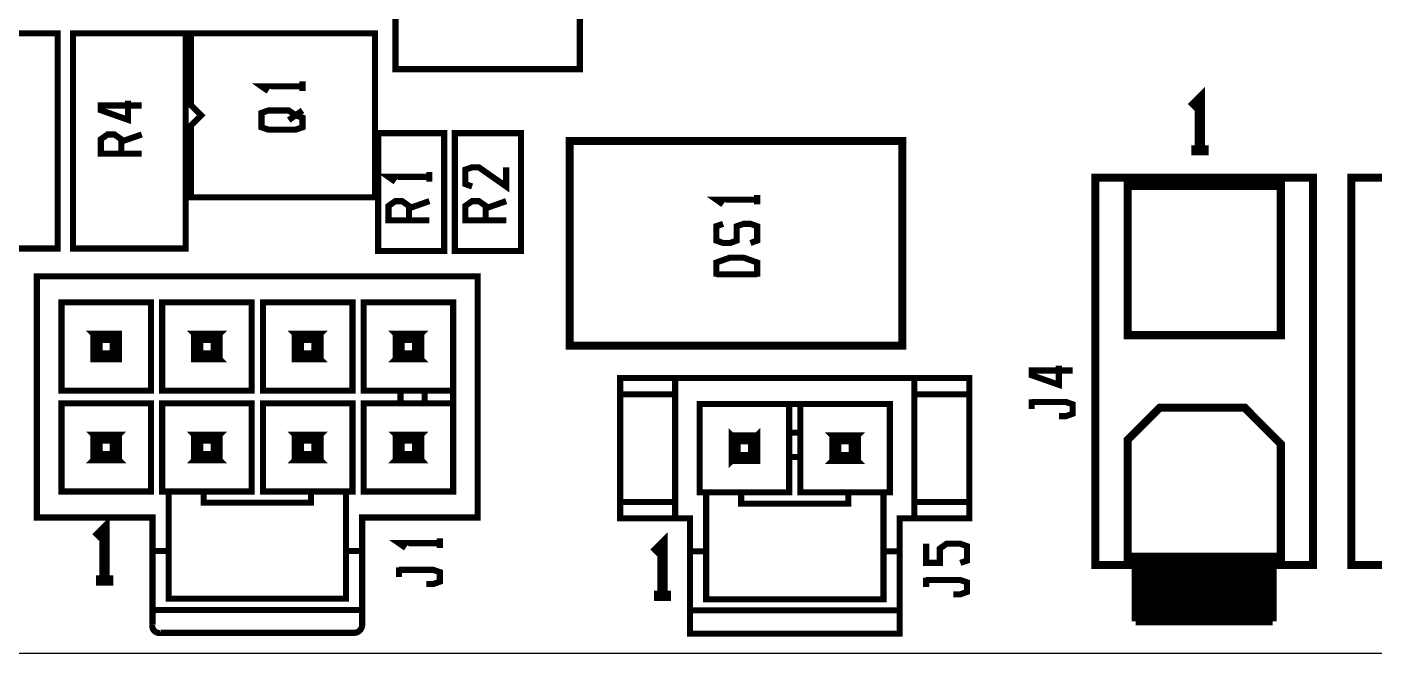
# Model space of a CAD drawing. Extents: x -20.8 to 79.2, y 1.7 to 41.7.
# Drawn here: x 26.84 to 60.27, y 1.74 to 17.26 of the extents above; entities that cross this region are included whole.
import ezdxf

# ---------------------------------------------------------------- set-up
doc = ezdxf.new("R2010")
doc.units = 0
doc.header["$MEASUREMENT"] = 0
doc.layers.add('22-313-0_AST', color=7, linetype='CONTINUOUS')

msp = doc.modelspace()

# ---------------------------------------------------------------- linework, layer by layer
at = {"layer": '22-313-0_AST'}
msp.add_line((-20.782, 1.735), (79.167, 1.735), dxfattribs=at)
for points, const_width in [([(40.559, 16.213), (35.987, 16.213), (35.987, 17.991), (36.241, 18.245), (35.987, 18.499), (35.987, 20.277), (40.559, 20.277), (40.559, 16.213)], 0.152), ([(24.811, 17.102), (24.811, 11.768), (27.605, 11.768), (27.605, 17.102), (24.811, 17.102)], 0.152), ([(30.78, 11.768), (30.78, 17.102), (27.986, 17.102), (27.986, 11.768), (30.78, 11.768)], 0.152), ([(35.479, 13.038), (30.907, 13.038), (30.907, 14.816), (31.161, 15.07), (30.907, 15.324), (30.907, 17.102), (35.479, 17.102), (35.479, 13.038)], 0.152), ([(33.678, 15.789), (32.662, 15.789), (32.83, 15.672)], 0.152), ([(33.678, 15.909), (33.678, 15.672)], 0.152), ([(55.946, 14.202), (55.946, 15.472), (55.735, 15.261)], 0.254), ([(29.35, 15.434), (29.35, 14.959), (28.674, 15.197), (28.674, 15.314), (29.69, 15.314)], 0.152), ([(33.508, 14.715), (33.678, 14.773), (33.678, 15.012), (33.508, 15.07), (33.338, 15.19), (32.83, 15.19), (32.662, 15.129), (32.662, 14.773), (32.83, 14.715), (33.508, 14.715)], 0.152), ([(33.338, 14.951), (33.678, 15.19)], 0.152), ([(29.182, 14.12), (29.182, 14.476), (29.012, 14.595), (28.842, 14.595), (28.674, 14.476), (28.674, 14.12), (29.69, 14.12)], 0.152), ([(29.182, 14.418), (29.69, 14.595)], 0.152), ([(37.193, 11.705), (37.193, 14.626), (35.555, 14.626), (35.555, 11.705), (37.193, 11.705)], 0.152), ([(39.098, 11.705), (39.098, 14.626), (37.46, 14.626), (37.46, 11.705), (39.098, 11.705)], 0.152), ([(40.305, 14.435), (48.56, 14.435), (48.56, 9.355), (40.305, 9.355), (40.305, 14.435)], 0.201), ([(56.16, 14.202), (55.735, 14.202)], 0.254), ([(36.828, 13.661), (36.828, 13.424)], 0.152), ([(38.733, 13.78), (38.733, 13.305), (38.055, 13.78), (37.887, 13.78), (37.717, 13.722), (37.717, 13.366), (37.887, 13.305)], 0.152), ([(36.828, 13.544), (35.812, 13.544), (35.982, 13.424)], 0.152), ([(53.353, 3.92), (58.753, 3.92), (58.753, 13.521), (53.353, 13.521), (53.353, 3.92)], 0.201), ([(54.153, 9.619), (57.953, 9.619), (57.953, 13.32), (54.153, 13.32), (54.153, 9.619)], 0.201), ([(59.703, 3.92), (65.103, 3.92), (65.103, 13.521), (59.703, 13.521), (59.703, 3.92)], 0.201), ([(44.961, 12.98), (43.945, 12.98), (44.115, 12.861)], 0.152), ([(44.961, 13.097), (44.961, 12.861)], 0.152), ([(36.32, 12.467), (36.32, 12.822), (36.15, 12.942), (35.982, 12.942), (35.812, 12.822), (35.812, 12.467), (36.828, 12.467)], 0.152), ([(36.32, 12.764), (36.828, 12.942)], 0.152), ([(38.225, 12.467), (38.225, 12.822), (38.055, 12.942), (37.887, 12.942), (37.717, 12.822), (37.717, 12.467), (38.733, 12.467)], 0.152), ([(38.225, 12.764), (38.733, 12.942)], 0.152), ([(44.115, 12.378), (43.945, 12.32), (43.945, 11.964), (44.115, 11.903), (44.285, 11.903), (44.453, 11.964), (44.453, 12.32), (44.623, 12.378), (44.793, 12.378), (44.961, 12.32), (44.961, 11.964), (44.793, 11.903)], 0.152), ([(44.961, 11.065), (44.961, 11.42), (44.623, 11.54), (44.285, 11.54), (43.945, 11.42), (43.945, 11.065)], 0.152), ([(30.358, 4.265), (29.957, 4.265), (29.957, 5.096), (27.087, 5.096), (27.087, 11.075), (38.027, 11.075), (38.027, 5.096), (35.159, 5.096), (35.159, 4.265), (34.758, 4.265), (34.758, 3.084), (30.358, 3.084), (30.358, 4.265), (30.358, 5.741), (31.227, 5.741), (32.418, 5.741), (32.418, 7.93), (30.198, 7.93), (30.198, 5.741), (30.358, 5.741)], 0.152), ([(44.961, 11.126), (43.945, 11.126)], 0.152), ([(29.919, 10.43), (27.699, 10.43), (27.699, 8.24), (29.919, 8.24), (29.919, 10.43)], 0.152), ([(32.418, 10.43), (30.198, 10.43), (30.198, 8.24), (32.418, 8.24), (32.418, 10.43)], 0.152), ([(34.918, 10.43), (32.698, 10.43), (32.698, 8.24), (34.918, 8.24), (34.918, 10.43)], 0.152), ([(37.417, 10.43), (35.197, 10.43), (35.197, 8.24), (36.109, 8.24), (36.109, 7.93), (35.197, 7.93), (35.197, 5.741), (37.417, 5.741), (37.417, 10.43)], 0.152), ([(28.491, 9.653), (28.491, 9.018), (29.126, 9.018), (29.126, 9.653), (28.491, 9.653), (28.641, 9.503), (28.641, 9.167), (28.974, 9.167), (28.974, 9.503), (28.641, 9.503)], 0.152), ([(29.126, 9.653), (28.974, 9.503)], 0.152), ([(30.991, 9.653), (30.991, 9.018), (31.626, 9.018), (31.476, 9.167), (31.476, 9.503), (31.626, 9.653), (30.991, 9.653), (31.141, 9.503), (31.141, 9.167), (31.476, 9.167)], 0.152), ([(31.626, 9.653), (31.626, 9.018)], 0.152), ([(33.49, 9.653), (33.49, 9.018), (34.125, 9.018), (33.975, 9.167), (33.975, 9.503), (34.125, 9.653), (33.49, 9.653), (33.64, 9.503), (33.64, 9.167), (33.975, 9.167)], 0.152), ([(34.125, 9.653), (34.125, 9.018)], 0.152), ([(36.139, 9.503), (35.989, 9.653), (36.624, 9.653), (36.475, 9.503), (36.139, 9.503), (36.139, 9.167), (35.989, 9.018), (36.624, 9.018), (36.475, 9.167), (36.139, 9.167)], 0.152), ([(35.989, 9.653), (35.989, 9.018)], 0.152), ([(36.624, 9.653), (36.624, 9.018)], 0.152), ([(31.141, 9.503), (31.476, 9.503)], 0.152), ([(33.64, 9.503), (33.975, 9.503)], 0.152), ([(36.475, 9.503), (36.475, 9.167)], 0.152), ([(28.491, 9.018), (28.641, 9.167)], 0.152), ([(29.126, 9.018), (28.974, 9.167)], 0.152), ([(30.991, 9.018), (31.141, 9.167)], 0.152), ([(33.49, 9.018), (33.64, 9.167)], 0.152), ([(52.446, 8.863), (52.446, 8.388), (51.771, 8.624), (51.771, 8.743), (52.787, 8.743)], 0.152), ([(42.924, 8.151), (41.562, 8.151), (41.562, 5.479), (41.562, 5.075), (42.924, 5.075), (42.924, 8.555), (41.562, 8.555), (41.562, 8.151)], 0.152), ([(42.924, 8.555), (48.862, 8.555)], 0.152), ([(48.862, 8.151), (50.224, 8.151), (50.224, 8.555), (48.862, 8.555), (48.862, 5.075), (48.494, 5.075), (48.494, 4.255), (48.093, 4.255), (48.093, 3.066), (43.693, 3.066), (43.693, 4.255), (43.292, 4.255), (43.292, 2.795), (48.494, 2.795), (48.494, 4.255)], 0.152), ([(36.109, 8.24), (36.708, 8.24), (36.708, 7.93), (36.109, 7.93)], 0.152), ([(37.417, 8.24), (36.708, 8.24)], 0.152), ([(50.224, 5.479), (50.224, 8.151)], 0.152), ([(51.771, 8.024), (51.771, 7.786)], 0.152), ([(52.446, 7.608), (52.616, 7.608), (52.787, 7.669), (52.787, 7.905), (52.616, 7.963), (51.771, 7.963)], 0.152), ([(29.919, 5.741), (29.919, 7.93), (27.699, 7.93), (27.699, 5.741), (29.919, 5.741)], 0.152), ([(34.758, 4.265), (34.758, 5.741), (34.918, 5.741), (34.918, 7.93), (32.698, 7.93), (32.698, 5.741), (33.889, 5.741), (33.889, 5.464), (31.227, 5.464), (31.227, 5.741)], 0.152), ([(36.708, 7.93), (37.417, 7.93)], 0.152), ([(43.693, 4.255), (43.693, 5.721), (43.533, 5.721), (43.533, 7.91), (48.253, 7.91), (48.253, 5.721), (48.093, 5.721), (47.224, 5.721), (46.033, 5.721), (46.033, 6.599), (46.033, 7.199), (45.753, 7.199), (45.753, 6.599), (46.033, 6.599)], 0.152), ([(45.753, 7.199), (45.753, 7.91)], 0.152), ([(46.033, 7.199), (46.033, 7.91)], 0.152), ([(54.153, 4.12), (57.953, 4.12), (57.953, 6.919), (57.054, 7.821), (54.953, 7.821), (54.153, 7.021), (54.153, 4.12)], 0.201), ([(28.974, 6.668), (29.126, 6.518), (28.491, 6.518), (28.641, 6.668), (28.974, 6.668), (28.974, 7.003), (29.126, 7.153), (28.491, 7.153), (28.641, 7.003), (28.974, 7.003)], 0.152), ([(28.491, 7.153), (28.491, 6.518)], 0.152), ([(28.641, 6.668), (28.641, 7.003)], 0.152), ([(29.126, 7.153), (29.126, 6.518)], 0.152), ([(31.476, 6.668), (31.626, 6.518), (30.991, 6.518), (31.141, 6.668), (31.476, 6.668), (31.476, 7.003), (31.626, 7.153), (30.991, 7.153), (31.141, 7.003), (31.476, 7.003)], 0.152), ([(30.991, 7.153), (30.991, 6.518)], 0.152), ([(31.141, 6.668), (31.141, 7.003)], 0.152), ([(31.626, 7.153), (31.626, 6.518)], 0.152), ([(33.975, 6.668), (34.125, 6.518), (33.49, 6.518), (33.64, 6.668), (33.975, 6.668), (33.975, 7.003), (34.125, 7.153), (33.49, 7.153), (33.64, 7.003), (33.975, 7.003)], 0.152), ([(33.49, 7.153), (33.49, 6.518)], 0.152), ([(33.64, 6.668), (33.64, 7.003)], 0.152), ([(34.125, 7.153), (34.125, 6.518)], 0.152), ([(36.475, 6.668), (36.624, 6.518), (35.989, 6.518), (36.139, 6.668), (36.475, 6.668), (36.475, 7.003), (36.624, 7.153), (35.989, 7.153), (36.139, 7.003), (36.475, 7.003)], 0.152), ([(35.989, 7.153), (35.989, 6.518)], 0.152), ([(36.139, 6.668), (36.139, 7.003)], 0.152), ([(36.624, 7.153), (36.624, 6.518)], 0.152), ([(44.326, 6.498), (44.961, 6.498), (44.961, 7.133), (44.811, 6.983), (44.476, 6.983), (44.326, 7.133), (44.326, 6.498), (44.476, 6.648), (44.476, 6.983)], 0.152), ([(44.961, 7.133), (44.326, 7.133)], 0.152), ([(44.811, 6.648), (44.811, 6.983)], 0.152), ([(47.31, 6.648), (47.46, 6.498), (46.825, 6.498), (46.975, 6.648), (47.31, 6.648), (47.31, 6.983), (47.46, 7.133), (46.825, 7.133), (46.975, 6.983), (47.31, 6.983)], 0.152), ([(46.825, 7.133), (46.825, 6.498)], 0.152), ([(46.975, 6.648), (46.975, 6.983)], 0.152), ([(47.46, 7.133), (47.46, 6.498)], 0.152), ([(44.961, 6.498), (44.811, 6.648), (44.476, 6.648)], 0.152), ([(43.693, 5.721), (44.562, 5.721), (45.753, 5.721), (45.753, 6.599)], 0.152), ([(33.889, 5.741), (34.758, 5.741)], 0.152), ([(47.224, 5.721), (47.224, 5.441), (44.562, 5.441), (44.562, 5.721)], 0.152), ([(48.093, 4.255), (48.093, 5.721)], 0.152), ([(42.924, 5.479), (41.562, 5.479)], 0.152), ([(48.862, 5.479), (50.224, 5.479), (50.224, 5.075), (48.862, 5.075)], 0.152), ([(28.768, 3.534), (28.768, 4.804), (28.557, 4.593)], 0.254), ([(43.292, 4.255), (43.292, 5.075), (42.924, 5.075)], 0.152), ([(42.611, 3.153), (42.611, 4.423), (42.4, 4.212)], 0.254), ([(37.087, 4.461), (36.071, 4.461), (36.241, 4.344)], 0.152), ([(37.087, 4.58), (37.087, 4.344)], 0.152), ([(50, 3.971), (50.168, 4.029), (50.168, 4.385), (50, 4.446), (49.66, 4.446), (49.492, 4.326), (49.492, 3.971), (49.152, 3.971), (49.152, 4.446)], 0.152), ([(29.957, 4.265), (29.957, 2.805)], 0.152), ([(35.159, 4.265), (35.159, 2.805)], 0.152), ([(54.354, 3.92), (54.354, 2.52)], 0.201), ([(57.752, 3.92), (54.354, 3.92)], 0.201), ([(54.521, 3.92), (54.521, 2.52)], 0.201), ([(54.702, 3.92), (54.702, 2.52)], 0.201), ([(54.879, 3.92), (54.879, 2.52)], 0.201), ([(55.06, 3.92), (55.06, 2.52)], 0.201), ([(55.24, 3.92), (55.24, 2.52)], 0.201), ([(55.42, 3.92), (55.42, 2.52)], 0.201), ([(55.601, 3.92), (55.601, 2.52)], 0.201), ([(55.779, 3.92), (55.779, 2.52)], 0.201), ([(55.959, 3.92), (55.959, 2.52)], 0.201), ([(56.139, 3.92), (56.139, 2.52)], 0.201), ([(56.32, 3.92), (56.32, 2.52)], 0.201), ([(56.5, 3.92), (56.5, 2.52)], 0.201), ([(56.678, 3.92), (56.678, 2.52)], 0.201), ([(56.858, 3.92), (56.858, 2.52)], 0.201), ([(57.038, 3.92), (57.038, 2.52)], 0.201), ([(57.219, 3.92), (57.219, 2.52)], 0.201), ([(57.399, 3.92), (57.399, 2.52)], 0.201), ([(57.577, 3.92), (57.577, 2.52)], 0.201), ([(57.752, 3.92), (57.752, 2.52)], 0.201), ([(36.071, 3.861), (36.071, 3.623)], 0.152), ([(36.749, 3.445), (36.919, 3.445), (37.087, 3.506), (37.087, 3.742), (36.919, 3.8), (36.071, 3.8)], 0.152), ([(49.152, 3.607), (49.152, 3.369)], 0.152), ([(57.752, 3.767), (54.354, 3.767)], 0.201), ([(57.752, 3.587), (54.354, 3.587)], 0.201), ([(28.982, 3.534), (28.557, 3.534)], 0.254), ([(49.83, 3.191), (50, 3.191), (50.168, 3.252), (50.168, 3.488), (50, 3.546), (49.152, 3.546)], 0.152), ([(57.752, 3.407), (54.354, 3.407)], 0.201), ([(42.825, 3.153), (42.4, 3.153)], 0.254), ([(57.752, 3.229), (54.354, 3.229)], 0.201), ([(57.752, 3.049), (54.354, 3.049)], 0.201), ([(29.957, 2.436), (29.957, 2.805), (35.159, 2.805), (35.159, 2.436)], 0.152), ([(48.494, 2.795), (48.494, 2.215), (43.292, 2.215), (43.292, 2.795)], 0.152), ([(57.752, 2.868), (54.354, 2.868)], 0.201), ([(57.752, 2.688), (54.354, 2.688)], 0.201), ([(57.752, 2.52), (54.354, 2.52)], 0.201), ([(34.958, 2.236), (30.158, 2.236)], 0.152)]:
    msp.add_lwpolyline(points, dxfattribs=dict(at, const_width=const_width))
at = {"layer": '22-313-0_AST', "const_width": 0.152}
for points in [[(29.954, 2.439, 0.047949), (29.951, 2.406)], [(29.952, 2.406, 0.414214), (30.125, 2.233)], [(34.958, 2.236, 0.414214), (35.159, 2.436)], [(30.125, 2.233, 0.047946), (30.158, 2.236)]]:
    msp.add_lwpolyline(points, format="xyb", dxfattribs=at)

doc.saveas('drawing.dxf')
